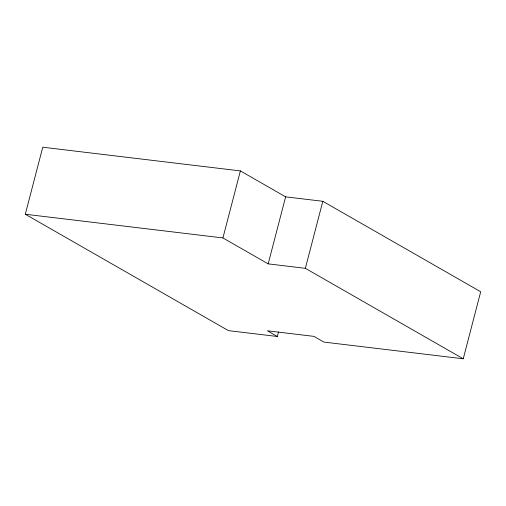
<?xml version="1.0" encoding="UTF-8"?>
<svg xmlns="http://www.w3.org/2000/svg" width="506" height="506" viewBox="0 0 506 506"><rect width="100%" height="100%" fill="white"/><g stroke="black" fill="none" stroke-linecap="round" stroke-linejoin="round"><path stroke-width="0.76" d="M277.351 336.496L228.434 330.627L25.3 214.24L42.757 147.214L240.388 170.914L285.637 196.84L322.815 201.299L480.7 291.76L463.243 358.786L323.922 342.081L313.979 336.382L267.408 330.797L277.351 336.496L278.54 331.923M463.243 358.786L305.358 268.325L268.18 263.866L222.931 237.94L240.388 170.914M268.18 263.866L285.637 196.84M305.358 268.325L322.815 201.299M25.3 214.24L222.931 237.94"/></g></svg>
